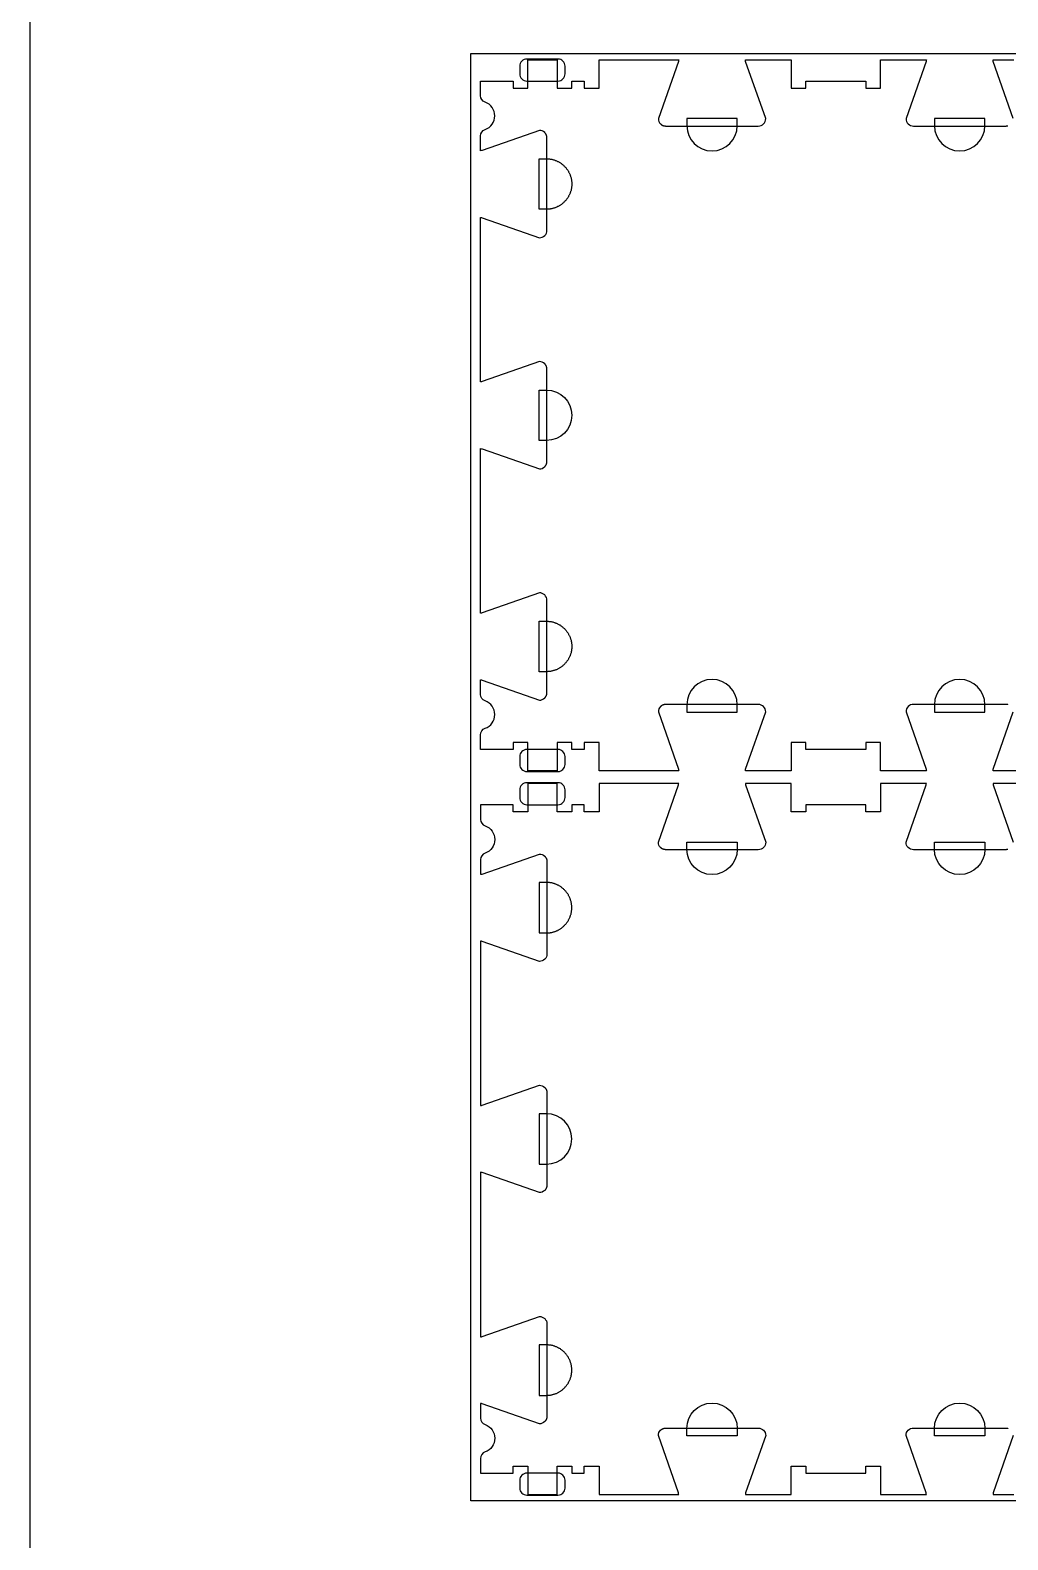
# Model space of a CAD drawing. Extents: x -1151 to 2032, y -27186 to -19593.
# Drawn here: x -1151 to -327, y -21550 to -20277 of the extents above; entities that cross this region are included whole.
import ezdxf

# ---------------------------------------------------------------- set-up
doc = ezdxf.new("R2010")
doc.units = 0
for name, color, linetype in [('0_SHEET_SPRUCEPLY_2440X122', 1, 'CONTINUOUS'), ('4_ANYTOOL_CUTTHROUGH_OUTSI', 5, 'CONTINUOUS'), ('5_ANYTOOL_HALF_MILL_9MM_IN', 3, 'CONTINUOUS'), ('DONOTCUT', 18, 'CONTINUOUS')]:
    doc.layers.add(name, color=color, linetype=linetype)

msp = doc.modelspace()

# ---------------------------------------------------------------- linework, layer by layer
at = {"layer": '0_SHEET_SPRUCEPLY_2440X122'}
msp.add_lwpolyline([(1660.5, -20296.7), (1660.5, -21516.7), (-779.5, -21516.7), (-779.5, -20296.7)], close=True, dxfattribs=at)
at = {"layer": '4_ANYTOOL_CUTTHROUGH_OUTSI', "color": 5}
for points in [[(-326.5, -20845.7), (-326.6, -20845.6), (-326.8, -20845.6), (-326.9, -20845.6), (-327.1, -20845.6), (-327.2, -20845.5), (-327.4, -20845.5), (-327.5, -20845.5), (-327.7, -20845.5), (-327.8, -20845.5), (-328, -20845.5), (-328.1, -20845.5), (-406.1, -20845.5, 0.414214), (-412.4, -20851.7), (-412.4, -20851.8), (-412.4, -20851.8), (-395.5, -20900.1), (-395.5, -20900.1, -0.061485), (-395.2, -20901.5), (-433.8, -20901.5), (-433.8, -20877.5), (-446.3, -20877.5), (-446.3, -20883.5), (-496.8, -20883.5), (-496.8, -20877.5), (-509.3, -20877.5), (-509.3, -20901.5), (-547.9, -20901.5), (-547.9, -20901.5, -0.061485), (-547.7, -20900.1), (-530.8, -20851.8), (-530.8, -20851.8), (-530.8, -20851.7), (-530.8, -20851.7, 0.414214), (-537, -20845.5), (-615, -20845.5), (-615.2, -20845.5), (-615.3, -20845.5), (-615.5, -20845.5), (-615.6, -20845.5), (-615.8, -20845.5), (-615.9, -20845.5), (-616.1, -20845.6), (-616.2, -20845.6), (-616.4, -20845.6), (-616.5, -20845.6), (-616.7, -20845.7), (-616.8, -20845.7), (-617, -20845.8), (-617.1, -20845.8), (-617.3, -20845.9), (-617.4, -20845.9), (-617.6, -20846), (-617.7, -20846.1), (-617.9, -20846.1), (-618, -20846.2), (-618.1, -20846.3), (-618.3, -20846.4), (-618.4, -20846.4), (-618.5, -20846.5), (-618.6, -20846.6), (-618.8, -20846.7), (-618.9, -20846.8), (-619, -20846.9), (-619.1, -20847), (-619.2, -20847.1), (-619.3, -20847.2), (-619.5, -20847.3, 0.198912), (-621.3, -20851.7), (-621.3, -20851.8), (-621.3, -20851.8), (-604.4, -20900.1), (-604.4, -20900.1, -0.061485), (-604.1, -20901.5), (-671.3, -20901.5), (-671.3, -20877.5), (-683.8, -20877.5), (-683.8, -20883.5), (-694.3, -20883.5), (-694.3, -20877.5), (-706.8, -20877.5), (-706.8, -20901.5), (-731.3, -20901.5), (-731.3, -20877.5), (-743.8, -20877.5), (-743.8, -20883.5), (-771.3, -20883.5), (-771.3, -20871.1), (-771.3, -20871.1, -0.317837), (-767.5, -20865.6, 0.707107), (-767.5, -20842.5, -0.317837), (-771.3, -20837.1), (-771.3, -20824.7, -0.061485), (-769.9, -20825), (-721.7, -20841.9), (-721.6, -20841.9), (-721.6, -20841.9), (-721.6, -20841.9, 0.198912), (-717.2, -20840), (-717.1, -20839.9), (-717, -20839.8), (-716.9, -20839.7), (-716.8, -20839.6), (-716.7, -20839.5), (-716.6, -20839.3), (-716.5, -20839.2), (-716.4, -20839.1), (-716.3, -20839), (-716.2, -20838.8), (-716.1, -20838.7), (-716.1, -20838.6), (-716, -20838.4), (-715.9, -20838.3), (-715.9, -20838.1), (-715.8, -20838), (-715.8, -20837.9), (-715.7, -20837.7), (-715.6, -20837.6), (-715.6, -20837.4), (-715.6, -20837.3), (-715.5, -20837.1), (-715.5, -20837), (-715.5, -20836.8), (-715.4, -20836.7), (-715.4, -20836.5), (-715.4, -20836.4), (-715.4, -20836.2), (-715.3, -20836.1), (-715.3, -20835.9), (-715.3, -20835.8), (-715.3, -20835.6), (-715.3, -20757.6, 0.414214), (-721.6, -20751.4), (-721.6, -20751.4), (-721.7, -20751.4), (-769.9, -20768.3), (-769.9, -20768.3, -0.061485), (-771.3, -20768.5), (-771.3, -20629.8, -0.061485), (-769.9, -20630.1), (-721.7, -20647), (-721.6, -20647), (-721.6, -20647), (-721.6, -20647, 0.198912), (-717.2, -20645.1), (-717.1, -20645), (-717, -20644.9), (-716.9, -20644.8), (-716.8, -20644.7), (-716.7, -20644.6), (-716.6, -20644.4), (-716.5, -20644.3), (-716.4, -20644.2), (-716.3, -20644.1), (-716.2, -20643.9), (-716.1, -20643.8), (-716.1, -20643.7), (-716, -20643.5), (-715.9, -20643.4), (-715.9, -20643.2), (-715.8, -20643.1), (-715.8, -20643), (-715.7, -20642.8), (-715.6, -20642.7), (-715.6, -20642.5), (-715.6, -20642.4), (-715.5, -20642.2), (-715.5, -20642.1), (-715.5, -20641.9), (-715.4, -20641.8), (-715.4, -20641.6), (-715.4, -20641.5), (-715.4, -20641.3), (-715.3, -20641.2), (-715.3, -20641), (-715.3, -20640.9), (-715.3, -20640.7), (-715.3, -20562.7), (-715.3, -20562.6), (-715.3, -20562.4), (-715.3, -20562.3), (-715.4, -20562.1), (-715.4, -20562), (-715.4, -20561.8), (-715.4, -20561.7), (-715.5, -20561.5), (-715.5, -20561.4), (-715.5, -20561.2), (-715.6, -20561.1), (-715.6, -20560.9), (-715.6, -20560.8), (-715.7, -20560.6), (-715.8, -20560.5), (-715.8, -20560.3), (-715.9, -20560.2), (-715.9, -20560), (-716, -20559.9), (-716.1, -20559.8), (-716.1, -20559.6), (-716.2, -20559.5), (-716.3, -20559.4), (-716.4, -20559.2), (-716.5, -20559.1), (-716.6, -20559), (-716.7, -20558.9), (-716.8, -20558.7), (-716.9, -20558.6), (-717, -20558.5), (-717.1, -20558.4), (-717.2, -20558.3, 0.198912), (-721.6, -20556.5), (-721.6, -20556.5), (-721.7, -20556.5), (-769.9, -20573.4), (-769.9, -20573.4, -0.061485), (-771.3, -20573.6), (-771.3, -20434.9, -0.061485), (-769.9, -20435.2), (-721.7, -20452.1), (-721.6, -20452.1), (-721.6, -20452.1), (-721.6, -20452.1, 0.414214), (-715.3, -20445.8), (-715.3, -20367.8), (-715.3, -20367.7), (-715.3, -20367.5), (-715.3, -20367.4), (-715.4, -20367.2), (-715.4, -20367.1), (-715.4, -20366.9), (-715.4, -20366.8), (-715.5, -20366.6), (-715.5, -20366.5), (-715.5, -20366.3), (-715.6, -20366.2), (-715.6, -20366), (-715.6, -20365.9), (-715.7, -20365.7), (-715.8, -20365.6), (-715.8, -20365.4), (-715.9, -20365.3), (-715.9, -20365.1), (-716, -20365), (-716.1, -20364.9), (-716.1, -20364.7), (-716.2, -20364.6), (-716.3, -20364.5), (-716.4, -20364.3), (-716.5, -20364.2), (-716.6, -20364.1), (-716.7, -20364), (-716.8, -20363.8), (-716.9, -20363.7), (-717, -20363.6), (-717.1, -20363.5), (-717.2, -20363.4, 0.198912), (-721.6, -20361.6), (-721.6, -20361.6), (-721.7, -20361.6), (-769.9, -20378.5), (-769.9, -20378.5, -0.061485), (-771.3, -20378.7), (-771.3, -20366.3, -0.317837), (-767.5, -20360.9, 0.707107), (-767.5, -20337.8, -0.317837), (-771.3, -20332.4), (-771.3, -20320), (-743.8, -20320), (-743.8, -20326), (-731.3, -20326), (-731.3, -20302), (-706.8, -20302), (-706.8, -20326), (-694.3, -20326), (-694.3, -20320), (-683.8, -20320), (-683.8, -20326), (-671.3, -20326), (-671.3, -20302), (-604.1, -20302), (-604.1, -20302, -0.061485), (-604.4, -20303.4), (-621.3, -20351.6), (-621.3, -20351.7), (-621.3, -20351.7), (-621.3, -20351.7, 0.198912), (-619.5, -20356.1), (-619.3, -20356.2), (-619.2, -20356.3), (-619.1, -20356.4), (-619, -20356.5), (-618.9, -20356.6), (-618.8, -20356.7), (-618.6, -20356.8), (-618.5, -20356.9), (-618.4, -20357), (-618.3, -20357.1), (-618.1, -20357.1), (-618, -20357.2), (-617.9, -20357.3), (-617.7, -20357.4), (-617.6, -20357.4), (-617.4, -20357.5), (-617.3, -20357.5), (-617.1, -20357.6), (-617, -20357.7), (-616.8, -20357.7), (-616.7, -20357.7), (-616.5, -20357.8), (-616.4, -20357.8), (-616.2, -20357.8), (-616.1, -20357.9), (-615.9, -20357.9), (-615.8, -20357.9), (-615.6, -20357.9), (-615.5, -20357.9), (-615.3, -20358), (-615.2, -20358), (-615, -20358), (-537, -20358, 0.414214), (-530.8, -20351.7), (-530.8, -20351.7), (-530.8, -20351.6), (-547.7, -20303.4), (-547.7, -20303.4, -0.061485), (-547.9, -20302), (-509.3, -20302), (-509.3, -20326), (-496.8, -20326), (-496.8, -20320), (-446.3, -20320), (-446.3, -20326), (-433.8, -20326), (-433.8, -20302), (-395.2, -20302), (-395.2, -20302, -0.061485), (-395.5, -20303.4), (-412.4, -20351.6), (-412.4, -20351.7), (-412.4, -20351.7), (-412.4, -20351.7, 0.414214), (-406.1, -20358), (-328.1, -20358), (-328, -20358), (-327.8, -20358), (-327.7, -20357.9), (-327.5, -20357.9), (-327.4, -20357.9), (-327.2, -20357.9), (-327.1, -20357.9), (-326.9, -20357.8), (-326.8, -20357.8), (-326.6, -20357.8), (-326.5, -20357.7)], [(-321.9, -20351.6), (-338.8, -20303.4), (-338.8, -20303.4, -0.061485), (-339, -20302), (-321.6, -20302)], [(-271.8, -20901.5), (-339, -20901.5), (-339, -20901.5, -0.061485), (-338.8, -20900.1), (-321.9, -20851.8)], [(-326.5, -20967.7), (-326.6, -20967.8), (-326.8, -20967.8), (-326.9, -20967.8), (-327.1, -20967.9), (-327.2, -20967.9), (-327.4, -20967.9), (-327.5, -20967.9), (-327.7, -20967.9), (-327.8, -20968), (-328, -20968), (-328.1, -20968), (-406.1, -20968, -0.414214), (-412.4, -20961.7), (-412.4, -20961.7), (-412.4, -20961.6), (-395.5, -20913.4), (-395.5, -20913.4, 0.061485), (-395.2, -20912), (-433.8, -20912), (-433.8, -20936), (-446.3, -20936), (-446.3, -20930), (-496.8, -20930), (-496.8, -20936), (-509.3, -20936), (-509.3, -20912), (-547.9, -20912), (-547.9, -20912, 0.061485), (-547.7, -20913.4), (-530.8, -20961.6), (-530.8, -20961.7), (-530.8, -20961.7), (-530.8, -20961.7, -0.414214), (-537, -20968), (-615, -20968), (-615.2, -20968), (-615.3, -20968), (-615.5, -20967.9), (-615.6, -20967.9), (-615.8, -20967.9), (-615.9, -20967.9), (-616.1, -20967.9), (-616.2, -20967.8), (-616.4, -20967.8), (-616.5, -20967.8), (-616.7, -20967.7), (-616.8, -20967.7), (-617, -20967.7), (-617.1, -20967.6), (-617.3, -20967.5), (-617.4, -20967.5), (-617.6, -20967.4), (-617.7, -20967.4), (-617.9, -20967.3), (-618, -20967.2), (-618.1, -20967.1), (-618.3, -20967.1), (-618.4, -20967), (-618.5, -20966.9), (-618.6, -20966.8), (-618.8, -20966.7), (-618.9, -20966.6), (-619, -20966.5), (-619.1, -20966.4), (-619.2, -20966.3), (-619.3, -20966.2), (-619.5, -20966.1, -0.198912), (-621.3, -20961.7), (-621.3, -20961.7), (-621.3, -20961.6), (-604.4, -20913.4), (-604.4, -20913.4, 0.061485), (-604.1, -20912), (-671.3, -20912), (-671.3, -20936), (-683.8, -20936), (-683.8, -20930), (-694.3, -20930), (-694.3, -20936), (-706.8, -20936), (-706.8, -20912), (-731.3, -20912), (-731.3, -20936), (-743.8, -20936), (-743.8, -20930), (-771.3, -20930), (-771.3, -20942.4), (-771.3, -20942.4, 0.317837), (-767.5, -20947.8, -0.707107), (-767.5, -20970.9, 0.317837), (-771.3, -20976.3), (-771.3, -20988.7, 0.061485), (-769.9, -20988.5), (-721.7, -20971.6), (-721.6, -20971.6), (-721.6, -20971.6), (-721.6, -20971.6, -0.198912), (-717.2, -20973.4), (-717.1, -20973.5), (-717, -20973.6), (-716.9, -20973.7), (-716.8, -20973.8), (-716.7, -20974), (-716.6, -20974.1), (-716.5, -20974.2), (-716.4, -20974.3), (-716.3, -20974.5), (-716.2, -20974.6), (-716.1, -20974.7), (-716.1, -20974.9), (-716, -20975), (-715.9, -20975.1), (-715.9, -20975.3), (-715.8, -20975.4), (-715.8, -20975.6), (-715.7, -20975.7), (-715.6, -20975.9), (-715.6, -20976), (-715.6, -20976.2), (-715.5, -20976.3), (-715.5, -20976.5), (-715.5, -20976.6), (-715.4, -20976.8), (-715.4, -20976.9), (-715.4, -20977.1), (-715.4, -20977.2), (-715.3, -20977.4), (-715.3, -20977.5), (-715.3, -20977.7), (-715.3, -20977.8), (-715.3, -21055.8, -0.414214), (-721.6, -21062.1), (-721.6, -21062.1), (-721.7, -21062.1), (-769.9, -21045.2), (-769.9, -21045.2, 0.061485), (-771.3, -21044.9), (-771.3, -21183.6, 0.061485), (-769.9, -21183.4), (-721.7, -21166.5), (-721.6, -21166.5), (-721.6, -21166.5), (-721.6, -21166.5, -0.198912), (-717.2, -21168.3), (-717.1, -21168.4), (-717, -21168.5), (-716.9, -21168.6), (-716.8, -21168.7), (-716.7, -21168.9), (-716.6, -21169), (-716.5, -21169.1), (-716.4, -21169.2), (-716.3, -21169.4), (-716.2, -21169.5), (-716.1, -21169.6), (-716.1, -21169.8), (-716, -21169.9), (-715.9, -21170), (-715.9, -21170.2), (-715.8, -21170.3), (-715.8, -21170.5), (-715.7, -21170.6), (-715.6, -21170.8), (-715.6, -21170.9), (-715.6, -21171.1), (-715.5, -21171.2), (-715.5, -21171.4), (-715.5, -21171.5), (-715.4, -21171.7), (-715.4, -21171.8), (-715.4, -21172), (-715.4, -21172.1), (-715.3, -21172.3), (-715.3, -21172.4), (-715.3, -21172.6), (-715.3, -21172.7), (-715.3, -21250.7), (-715.3, -21250.9), (-715.3, -21251), (-715.3, -21251.2), (-715.4, -21251.3), (-715.4, -21251.5), (-715.4, -21251.6), (-715.4, -21251.8), (-715.5, -21251.9), (-715.5, -21252.1), (-715.5, -21252.2), (-715.6, -21252.4), (-715.6, -21252.5), (-715.6, -21252.7), (-715.7, -21252.8), (-715.8, -21253), (-715.8, -21253.1), (-715.9, -21253.2), (-715.9, -21253.4), (-716, -21253.5), (-716.1, -21253.7), (-716.1, -21253.8), (-716.2, -21253.9), (-716.3, -21254.1), (-716.4, -21254.2), (-716.5, -21254.3), (-716.6, -21254.4), (-716.7, -21254.6), (-716.8, -21254.7), (-716.9, -21254.8), (-717, -21254.9), (-717.1, -21255), (-717.2, -21255.1, -0.198912), (-721.6, -21257), (-721.6, -21257), (-721.7, -21257), (-769.9, -21240.1), (-769.9, -21240.1, 0.061485), (-771.3, -21239.8), (-771.3, -21378.5, 0.061485), (-769.9, -21378.3), (-721.7, -21361.4), (-721.6, -21361.4), (-721.6, -21361.4), (-721.6, -21361.4, -0.414214), (-715.3, -21367.6), (-715.3, -21445.6), (-715.3, -21445.8), (-715.3, -21445.9), (-715.3, -21446.1), (-715.4, -21446.2), (-715.4, -21446.4), (-715.4, -21446.5), (-715.4, -21446.7), (-715.5, -21446.8), (-715.5, -21447), (-715.5, -21447.1), (-715.6, -21447.3), (-715.6, -21447.4), (-715.6, -21447.6), (-715.7, -21447.7), (-715.8, -21447.9), (-715.8, -21448), (-715.9, -21448.1), (-715.9, -21448.3), (-716, -21448.4), (-716.1, -21448.6), (-716.1, -21448.7), (-716.2, -21448.8), (-716.3, -21449), (-716.4, -21449.1), (-716.5, -21449.2), (-716.6, -21449.3), (-716.7, -21449.5), (-716.8, -21449.6), (-716.9, -21449.7), (-717, -21449.8), (-717.1, -21449.9), (-717.2, -21450, -0.198912), (-721.6, -21451.9), (-721.6, -21451.9), (-721.7, -21451.9), (-769.9, -21435), (-769.9, -21435, 0.061485), (-771.3, -21434.7), (-771.3, -21447.1, 0.317837), (-767.5, -21452.5, -0.707107), (-767.5, -21475.6, 0.317837), (-771.3, -21481.1), (-771.3, -21493.5), (-743.8, -21493.5), (-743.8, -21487.5), (-731.3, -21487.5), (-731.3, -21511.5), (-706.8, -21511.5), (-706.8, -21487.5), (-694.3, -21487.5), (-694.3, -21493.5), (-683.8, -21493.5), (-683.8, -21487.5), (-671.3, -21487.5), (-671.3, -21511.5), (-604.1, -21511.5), (-604.1, -21511.5, 0.061485), (-604.4, -21510.1), (-621.3, -21461.8), (-621.3, -21461.8), (-621.3, -21461.7), (-621.3, -21461.7, -0.198912), (-619.5, -21457.3), (-619.3, -21457.2), (-619.2, -21457.1), (-619.1, -21457), (-619, -21456.9), (-618.9, -21456.8), (-618.8, -21456.7), (-618.6, -21456.6), (-618.5, -21456.5), (-618.4, -21456.4), (-618.3, -21456.4), (-618.1, -21456.3), (-618, -21456.2), (-617.9, -21456.1), (-617.7, -21456.1), (-617.6, -21456), (-617.4, -21455.9), (-617.3, -21455.9), (-617.1, -21455.8), (-617, -21455.8), (-616.8, -21455.7), (-616.7, -21455.7), (-616.5, -21455.6), (-616.4, -21455.6), (-616.2, -21455.6), (-616.1, -21455.6), (-615.9, -21455.5), (-615.8, -21455.5), (-615.6, -21455.5), (-615.5, -21455.5), (-615.3, -21455.5), (-615.2, -21455.5), (-615, -21455.5), (-537, -21455.5, -0.414214), (-530.8, -21461.7), (-530.8, -21461.8), (-530.8, -21461.8), (-547.7, -21510.1), (-547.7, -21510.1, 0.061485), (-547.9, -21511.5), (-509.3, -21511.5), (-509.3, -21487.5), (-496.8, -21487.5), (-496.8, -21493.5), (-446.3, -21493.5), (-446.3, -21487.5), (-433.8, -21487.5), (-433.8, -21511.5), (-395.2, -21511.5), (-395.2, -21511.5, 0.061485), (-395.5, -21510.1), (-412.4, -21461.8), (-412.4, -21461.7), (-412.4, -21461.7, -0.414214), (-406.1, -21455.5), (-328.1, -21455.5), (-328, -21455.5), (-327.8, -21455.5), (-327.7, -21455.5), (-327.5, -21455.5), (-327.4, -21455.5), (-327.2, -21455.5), (-327.1, -21455.6), (-326.9, -21455.6), (-326.8, -21455.6), (-326.6, -21455.6), (-326.5, -21455.7)], [(-271.8, -20912), (-339, -20912), (-339, -20912, 0.061485), (-338.8, -20913.4), (-321.9, -20961.6)], [(-321.9, -21461.8), (-338.8, -21510.1), (-338.8, -21510.1, 0.061485), (-339, -21511.5), (-321.6, -21511.5)]]:
    msp.add_lwpolyline(points, format="xyb", dxfattribs=at)
at = {"layer": '5_ANYTOOL_HALF_MILL_9MM_IN', "color": 3}
for points in [[(-732.2, -20301.5, 0.414214), (-738.2, -20307.5), (-738.2, -20314, 0.414214), (-732.2, -20320), (-706, -20320, 0.414214), (-700, -20314), (-700, -20307.5, 0.414214), (-706, -20301.5)], [(-597.3, -20357.7, 1), (-554.8, -20357.7), (-554.8, -20357.5), (-554.8, -20351.5), (-597.3, -20351.5), (-597.3, -20357.5), (-597.3, -20357.7)], [(-388.4, -20357.7, 1), (-345.9, -20357.7), (-345.9, -20357.5), (-345.9, -20351.5), (-388.4, -20351.5), (-388.4, -20357.5), (-388.4, -20357.7)], [(-715.6, -20580.5, -1), (-715.6, -20623), (-715.8, -20623), (-721.8, -20623), (-721.8, -20580.5), (-715.8, -20580.5), (-715.6, -20580.5)], [(-554.8, -20845.7, 1), (-597.3, -20845.7), (-597.3, -20846), (-597.3, -20852), (-554.8, -20852), (-554.8, -20846), (-554.8, -20845.7)], [(-345.9, -20845.7, 1), (-388.4, -20845.7), (-388.4, -20846), (-388.4, -20852), (-345.9, -20852), (-345.9, -20846), (-345.9, -20845.7)], [(-732.2, -20883.5, 0.414214), (-738.2, -20889.5), (-738.2, -20896, 0.414214), (-732.2, -20902), (-706, -20902, 0.414214), (-700, -20896), (-700, -20889.5, 0.414214), (-706, -20883.5)], [(-732.2, -20911.5, 0.414214), (-738.2, -20917.5), (-738.2, -20924, 0.414214), (-732.2, -20930), (-706, -20930, 0.414214), (-700, -20924), (-700, -20917.5, 0.414214), (-706, -20911.5)], [(-554.8, -20967.7, -1), (-597.3, -20967.7), (-597.3, -20967.5), (-597.3, -20961.5), (-554.8, -20961.5), (-554.8, -20967.5), (-554.8, -20967.7)], [(-345.9, -20967.7, -1), (-388.4, -20967.7), (-388.4, -20967.5), (-388.4, -20961.5), (-345.9, -20961.5), (-345.9, -20967.5), (-345.9, -20967.7)], [(-715.6, -21233, 1), (-715.6, -21190.5), (-715.8, -21190.5), (-721.8, -21190.5), (-721.8, -21233), (-715.8, -21233), (-715.6, -21233)], [(-597.3, -21455.7, -1), (-554.8, -21455.7), (-554.8, -21456), (-554.8, -21462), (-597.3, -21462), (-597.3, -21456), (-597.3, -21455.7)], [(-388.4, -21455.7, -1), (-345.9, -21455.7), (-345.9, -21456), (-345.9, -21462), (-388.4, -21462), (-388.4, -21456), (-388.4, -21455.7)], [(-732.2, -21493.5, 0.414214), (-738.2, -21499.5), (-738.2, -21506, 0.414214), (-732.2, -21512), (-706, -21512, 0.414214), (-700, -21506), (-700, -21499.5, 0.414214), (-706, -21493.5)]]:
    msp.add_lwpolyline(points, format="xyb", close=True, dxfattribs=at)
for points in [[(-715.6, -20385.6), (-715.1, -20385.6), (-714.6, -20385.6), (-714.2, -20385.6), (-713.7, -20385.7), (-713.2, -20385.7), (-712.7, -20385.8), (-712.2, -20385.8), (-711.7, -20385.9), (-711.2, -20386), (-710.7, -20386.1), (-710.2, -20386.2), (-709.7, -20386.4), (-709.2, -20386.5), (-708.7, -20386.7), (-708.3, -20386.9), (-707.8, -20387.1), (-707.3, -20387.3), (-706.8, -20387.5), (-706.3, -20387.7), (-705.8, -20387.9), (-705.3, -20388.2), (-704.9, -20388.5), (-704.4, -20388.7), (-704, -20389), (-703.5, -20389.3), (-703.1, -20389.6), (-702.6, -20390), (-702.2, -20390.3), (-701.8, -20390.7), (-701.4, -20391), (-701, -20391.4), (-700.6, -20391.8), (-700.2, -20392.2), (-699.8, -20392.6), (-699.4, -20393), (-699.1, -20393.4), (-698.7, -20393.9), (-698.4, -20394.3), (-698.1, -20394.7), (-697.8, -20395.2), (-697.5, -20395.6), (-697.2, -20396.1), (-697, -20396.6), (-696.7, -20397.1), (-696.5, -20397.5), (-696.2, -20398), (-696, -20398.5), (-695.8, -20399), (-695.6, -20399.5), (-695.5, -20400), (-695.3, -20400.5), (-695.2, -20401), (-695, -20401.5), (-694.9, -20402), (-694.8, -20402.5), (-694.7, -20402.9), (-694.6, -20403.4), (-694.5, -20403.9), (-694.5, -20404.4), (-694.4, -20404.9), (-694.4, -20405.4), (-694.4, -20405.9), (-694.3, -20406.3), (-694.3, -20406.8), (-694.3, -20407.3), (-694.4, -20407.8), (-694.4, -20408.2), (-694.4, -20408.7), (-694.5, -20409.2), (-694.5, -20409.7), (-694.6, -20410.2), (-694.7, -20410.7), (-694.8, -20411.2), (-694.9, -20411.7), (-695, -20412.2), (-695.2, -20412.7), (-695.3, -20413.2), (-695.5, -20413.7), (-695.6, -20414.1), (-695.8, -20414.6), (-696, -20415.1), (-696.2, -20415.6), (-696.5, -20416.1), (-696.7, -20416.6), (-697, -20417), (-697.2, -20417.5), (-697.5, -20418), (-697.8, -20418.4), (-698.1, -20418.9), (-698.4, -20419.3), (-698.7, -20419.8), (-699.1, -20420.2), (-699.4, -20420.6), (-699.8, -20421), (-700.2, -20421.4), (-700.6, -20421.8), (-701, -20422.2), (-701.4, -20422.6), (-701.8, -20423), (-702.2, -20423.3), (-702.6, -20423.7), (-703.1, -20424), (-703.5, -20424.3), (-704, -20424.6), (-704.4, -20424.9), (-704.9, -20425.2), (-705.3, -20425.4), (-705.8, -20425.7), (-706.3, -20425.9), (-706.8, -20426.2), (-707.3, -20426.4), (-707.8, -20426.6), (-708.3, -20426.8), (-708.7, -20426.9), (-709.2, -20427.1), (-709.7, -20427.2), (-710.2, -20427.4), (-710.7, -20427.5), (-711.2, -20427.6), (-711.7, -20427.7), (-712.2, -20427.8), (-712.7, -20427.9), (-713.2, -20427.9), (-713.7, -20428), (-714.2, -20428), (-714.6, -20428), (-715.1, -20428.1), (-715.6, -20428.1), (-715.8, -20428.1), (-721.8, -20428.1), (-721.8, -20385.6), (-715.8, -20385.6), (-715.6, -20385.6)], [(-715.6, -20775.4), (-715.1, -20775.4), (-714.6, -20775.4), (-714.2, -20775.4), (-713.7, -20775.5), (-713.2, -20775.5), (-712.7, -20775.6), (-712.2, -20775.6), (-711.7, -20775.7), (-711.2, -20775.8), (-710.7, -20775.9), (-710.2, -20776), (-709.7, -20776.2), (-709.2, -20776.3), (-708.7, -20776.5), (-708.3, -20776.7), (-707.8, -20776.9), (-707.3, -20777.1), (-706.8, -20777.3), (-706.3, -20777.5), (-705.8, -20777.7), (-705.3, -20778), (-704.9, -20778.3), (-704.4, -20778.5), (-704, -20778.8), (-703.5, -20779.1), (-703.1, -20779.4), (-702.6, -20779.8), (-702.2, -20780.1), (-701.8, -20780.5), (-701.4, -20780.8), (-701, -20781.2), (-700.6, -20781.6), (-700.2, -20782), (-699.8, -20782.4), (-699.4, -20782.8), (-699.1, -20783.2), (-698.7, -20783.7), (-698.4, -20784.1), (-698.1, -20784.5), (-697.8, -20785), (-697.5, -20785.4), (-697.2, -20785.9), (-697, -20786.4), (-696.7, -20786.9), (-696.5, -20787.3), (-696.2, -20787.8), (-696, -20788.3), (-695.8, -20788.8), (-695.6, -20789.3), (-695.5, -20789.8), (-695.3, -20790.3), (-695.2, -20790.8), (-695, -20791.3), (-694.9, -20791.8), (-694.8, -20792.3), (-694.7, -20792.7), (-694.6, -20793.2), (-694.5, -20793.7), (-694.5, -20794.2), (-694.4, -20794.7), (-694.4, -20795.2), (-694.4, -20795.7), (-694.3, -20796.1), (-694.3, -20796.6), (-694.3, -20797.1), (-694.4, -20797.6), (-694.4, -20798), (-694.4, -20798.5), (-694.5, -20799), (-694.5, -20799.5), (-694.6, -20800), (-694.7, -20800.5), (-694.8, -20801), (-694.9, -20801.5), (-695, -20802), (-695.2, -20802.5), (-695.3, -20803), (-695.5, -20803.5), (-695.6, -20803.9), (-695.8, -20804.4), (-696, -20804.9), (-696.2, -20805.4), (-696.5, -20805.9), (-696.7, -20806.4), (-697, -20806.8), (-697.2, -20807.3), (-697.5, -20807.8), (-697.8, -20808.2), (-698.1, -20808.7), (-698.4, -20809.1), (-698.7, -20809.6), (-699.1, -20810), (-699.4, -20810.4), (-699.8, -20810.8), (-700.2, -20811.2), (-700.6, -20811.6), (-701, -20812), (-701.4, -20812.4), (-701.8, -20812.8), (-702.2, -20813.1), (-702.6, -20813.5), (-703.1, -20813.8), (-703.5, -20814.1), (-704, -20814.4), (-704.4, -20814.7), (-704.9, -20815), (-705.3, -20815.2), (-705.8, -20815.5), (-706.3, -20815.7), (-706.8, -20816), (-707.3, -20816.2), (-707.8, -20816.4), (-708.3, -20816.6), (-708.7, -20816.7), (-709.2, -20816.9), (-709.7, -20817), (-710.2, -20817.2), (-710.7, -20817.3), (-711.2, -20817.4), (-711.7, -20817.5), (-712.2, -20817.6), (-712.7, -20817.7), (-713.2, -20817.7), (-713.7, -20817.8), (-714.2, -20817.8), (-714.6, -20817.8), (-715.1, -20817.9), (-715.6, -20817.9), (-715.8, -20817.9), (-721.8, -20817.9), (-721.8, -20775.4), (-715.8, -20775.4), (-715.6, -20775.4)], [(-715.6, -21038.1), (-715.1, -21038.1), (-714.6, -21038), (-714.2, -21038), (-713.7, -21038), (-713.2, -21037.9), (-712.7, -21037.9), (-712.2, -21037.8), (-711.7, -21037.7), (-711.2, -21037.6), (-710.7, -21037.5), (-710.2, -21037.4), (-709.7, -21037.2), (-709.2, -21037.1), (-708.7, -21036.9), (-708.3, -21036.8), (-707.8, -21036.6), (-707.3, -21036.4), (-706.8, -21036.2), (-706.3, -21035.9), (-705.8, -21035.7), (-705.3, -21035.4), (-704.9, -21035.2), (-704.4, -21034.9), (-704, -21034.6), (-703.5, -21034.3), (-703.1, -21034), (-702.6, -21033.7), (-702.2, -21033.3), (-701.8, -21033), (-701.4, -21032.6), (-701, -21032.2), (-700.6, -21031.8), (-700.2, -21031.4), (-699.8, -21031), (-699.4, -21030.6), (-699.1, -21030.2), (-698.7, -21029.8), (-698.4, -21029.3), (-698.1, -21028.9), (-697.8, -21028.4), (-697.5, -21028), (-697.2, -21027.5), (-697, -21027), (-696.7, -21026.6), (-696.5, -21026.1), (-696.2, -21025.6), (-696, -21025.1), (-695.8, -21024.6), (-695.6, -21024.1), (-695.5, -21023.7), (-695.3, -21023.2), (-695.2, -21022.7), (-695, -21022.2), (-694.9, -21021.7), (-694.8, -21021.2), (-694.7, -21020.7), (-694.6, -21020.2), (-694.5, -21019.7), (-694.5, -21019.2), (-694.4, -21018.7), (-694.4, -21018.2), (-694.4, -21017.8), (-694.3, -21017.3), (-694.3, -21016.8), (-694.3, -21016.3), (-694.4, -21015.9), (-694.4, -21015.4), (-694.4, -21014.9), (-694.5, -21014.4), (-694.5, -21013.9), (-694.6, -21013.4), (-694.7, -21012.9), (-694.8, -21012.5), (-694.9, -21012), (-695, -21011.5), (-695.2, -21011), (-695.3, -21010.5), (-695.5, -21010), (-695.6, -21009.5), (-695.8, -21009), (-696, -21008.5), (-696.2, -21008), (-696.5, -21007.5), (-696.7, -21007.1), (-697, -21006.6), (-697.2, -21006.1), (-697.5, -21005.6), (-697.8, -21005.2), (-698.1, -21004.7), (-698.4, -21004.3), (-698.7, -21003.9), (-699.1, -21003.4), (-699.4, -21003), (-699.8, -21002.6), (-700.2, -21002.2), (-700.6, -21001.8), (-701, -21001.4), (-701.4, -21001), (-701.8, -21000.7), (-702.2, -21000.3), (-702.6, -21000), (-703.1, -20999.6), (-703.5, -20999.3), (-704, -20999), (-704.4, -20998.7), (-704.9, -20998.5), (-705.3, -20998.2), (-705.8, -20997.9), (-706.3, -20997.7), (-706.8, -20997.5), (-707.3, -20997.3), (-707.8, -20997.1), (-708.3, -20996.9), (-708.7, -20996.7), (-709.2, -20996.5), (-709.7, -20996.4), (-710.2, -20996.2), (-710.7, -20996.1), (-711.2, -20996), (-711.7, -20995.9), (-712.2, -20995.8), (-712.7, -20995.8), (-713.2, -20995.7), (-713.7, -20995.7), (-714.2, -20995.6), (-714.6, -20995.6), (-715.1, -20995.6), (-715.6, -20995.6), (-715.8, -20995.6), (-721.8, -20995.6), (-721.8, -21038.1), (-715.8, -21038.1), (-715.6, -21038.1)], [(-715.6, -21427.9), (-715.1, -21427.9), (-714.6, -21427.8), (-714.2, -21427.8), (-713.7, -21427.8), (-713.2, -21427.7), (-712.7, -21427.7), (-712.2, -21427.6), (-711.7, -21427.5), (-711.2, -21427.4), (-710.7, -21427.3), (-710.2, -21427.2), (-709.7, -21427), (-709.2, -21426.9), (-708.7, -21426.7), (-708.3, -21426.6), (-707.8, -21426.4), (-707.3, -21426.2), (-706.8, -21426), (-706.3, -21425.7), (-705.8, -21425.5), (-705.3, -21425.2), (-704.9, -21425), (-704.4, -21424.7), (-704, -21424.4), (-703.5, -21424.1), (-703.1, -21423.8), (-702.6, -21423.5), (-702.2, -21423.1), (-701.8, -21422.8), (-701.4, -21422.4), (-701, -21422), (-700.6, -21421.6), (-700.2, -21421.2), (-699.8, -21420.8), (-699.4, -21420.4), (-699.1, -21420), (-698.7, -21419.6), (-698.4, -21419.1), (-698.1, -21418.7), (-697.8, -21418.2), (-697.5, -21417.8), (-697.2, -21417.3), (-697, -21416.8), (-696.7, -21416.4), (-696.5, -21415.9), (-696.2, -21415.4), (-696, -21414.9), (-695.8, -21414.4), (-695.6, -21413.9), (-695.5, -21413.5), (-695.3, -21413), (-695.2, -21412.5), (-695, -21412), (-694.9, -21411.5), (-694.8, -21411), (-694.7, -21410.5), (-694.6, -21410), (-694.5, -21409.5), (-694.5, -21409), (-694.4, -21408.5), (-694.4, -21408), (-694.4, -21407.6), (-694.3, -21407.1), (-694.3, -21406.6), (-694.3, -21406.1), (-694.4, -21405.7), (-694.4, -21405.2), (-694.4, -21404.7), (-694.5, -21404.2), (-694.5, -21403.7), (-694.6, -21403.2), (-694.7, -21402.7), (-694.8, -21402.3), (-694.9, -21401.8), (-695, -21401.3), (-695.2, -21400.8), (-695.3, -21400.3), (-695.5, -21399.8), (-695.6, -21399.3), (-695.8, -21398.8), (-696, -21398.3), (-696.2, -21397.8), (-696.5, -21397.3), (-696.7, -21396.9), (-697, -21396.4), (-697.2, -21395.9), (-697.5, -21395.4), (-697.8, -21395), (-698.1, -21394.5), (-698.4, -21394.1), (-698.7, -21393.7), (-699.1, -21393.2), (-699.4, -21392.8), (-699.8, -21392.4), (-700.2, -21392), (-700.6, -21391.6), (-701, -21391.2), (-701.4, -21390.8), (-701.8, -21390.5), (-702.2, -21390.1), (-702.6, -21389.8), (-703.1, -21389.4), (-703.5, -21389.1), (-704, -21388.8), (-704.4, -21388.5), (-704.9, -21388.3), (-705.3, -21388), (-705.8, -21387.7), (-706.3, -21387.5), (-706.8, -21387.3), (-707.3, -21387.1), (-707.8, -21386.9), (-708.3, -21386.7), (-708.7, -21386.5), (-709.2, -21386.3), (-709.7, -21386.2), (-710.2, -21386), (-710.7, -21385.9), (-711.2, -21385.8), (-711.7, -21385.7), (-712.2, -21385.6), (-712.7, -21385.6), (-713.2, -21385.5), (-713.7, -21385.5), (-714.2, -21385.4), (-714.6, -21385.4), (-715.1, -21385.4), (-715.6, -21385.4), (-715.8, -21385.4), (-721.8, -21385.4), (-721.8, -21427.9), (-715.8, -21427.9), (-715.6, -21427.9)]]:
    msp.add_lwpolyline(points, close=True, dxfattribs=at)
at = {"layer": 'DONOTCUT'}
msp.add_lwpolyline([(2032.2, -27186.1), (-1151.2, -27186.1), (-1151.2, -19592.7), (2032.2, -19592.7)], close=True, dxfattribs=at)

doc.saveas('drawing.dxf')
